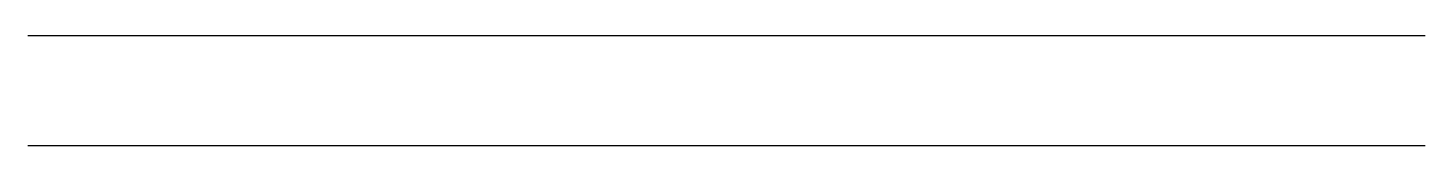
# Model space of a CAD drawing. Extents: x 10 to 3010, y 10 to 247.
import ezdxf

# ---------------------------------------------------------------- set-up
doc = ezdxf.new("R2010")
doc.units = 0
doc.layers.get('0').update_dxf_attribs({"linetype": 'CONTINUOUS'})

msp = doc.modelspace()

# ---------------------------------------------------------------- linework, layer by layer
for points in [[(10, 246.6), (3010, 246.6)], [(10, 10), (3010, 10)]]:
    msp.add_lwpolyline(points)

doc.saveas('drawing.dxf')
